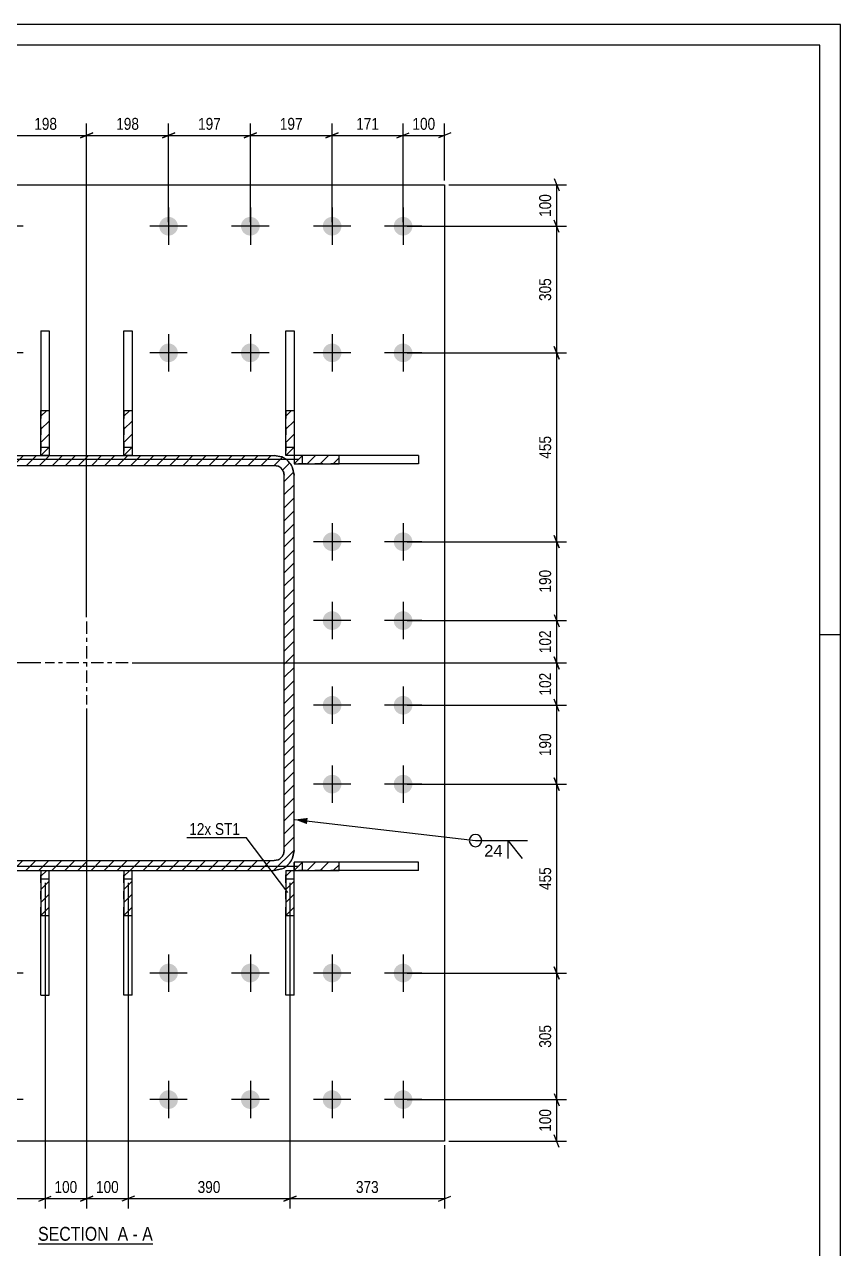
# Model space of a CAD drawing. Header units: millimetres. Extents: x 0 to 841, y 0 to 594.
# Drawn here: x 644.4 to 841, y 299.1 to 594 of the extents above; entities that cross this region are included whole.
import ezdxf

# ---------------------------------------------------------------- set-up
doc = ezdxf.new("R2010")
doc.units = ezdxf.units.MM
doc.linetypes.add('DXK_LINE_DOT2', pattern=[3.9198, 1.9599, -1.9599])
doc.linetypes.add('DXK_LINE_DOT3', pattern=[5.9187, 2.979, -0.9799, 0.9799, -0.9799])
doc.styles.add('Arial', font='ARIAL.TTF', dxfattribs={"height": 0.2})
doc.styles.add('Arial Narrow', font='ARIALN.TTF', dxfattribs={"height": 0.2})

# ---------------------------------------------------------------- blocks, each defined once
blk = doc.blocks.new('Unknown-729378382-1129')
at = {"color": 5, "linetype": 'Continuous'}
for p, q in [((841, 594), (0, 594)), ((841, 0), (841, 594)), ((836, 589), (5, 589)), ((836, 5), (836, 589)), ((841, 447), (836, 447))]:
    blk.add_line(p, q, dxfattribs=at)
blk = doc.blocks.new('Unknown-729378382-13 - 1765')
at = {"color": 6, "linetype": 'Continuous'}
blk.add_line((647.66, 300.24), (675.3, 300.24), dxfattribs=at)
at = {"color": 0, "linetype": 'Continuous'}
blk.add_wipeout([(665.76, 300.99), (665.76, 304.49), (647.66, 304.49), (647.66, 300.99)], dxfattribs=at)
at = {"color": 7, "linetype": 'Continuous', "style": 'Arial Narrow'}
blk.add_text('SECTION ', height=3.34, dxfattribs=at).set_placement((647.66, 300.99))
at = {"color": 0, "linetype": 'Continuous'}
blk.add_wipeout([(669.37, 300.99), (669.37, 304.49), (666.81, 304.49), (666.81, 300.99)], dxfattribs=at)
blk.add_wipeout([(671.7, 300.99), (671.7, 304.49), (670.42, 304.49), (670.42, 300.99)], dxfattribs=at)
at = {"color": 7, "linetype": 'Continuous', "style": 'Arial Narrow'}
blk.add_text('A', height=3.34, dxfattribs=at).set_placement((666.81, 300.99))
at = {"color": 0, "linetype": 'Continuous'}
blk.add_wipeout([(675.3, 300.99), (675.3, 304.49), (672.75, 304.49), (672.75, 300.99)], dxfattribs=at)
at = {"color": 7, "linetype": 'Continuous', "style": 'Arial Narrow'}
for s, p in [('A', (672.75, 300.99)), ('-', (670.42, 300.99))]:
    blk.add_text(s, height=3.34, dxfattribs=at).set_placement(p)
blk = doc.blocks.new('Part-729378382-1808 - 1765')
at = {"linetype": 'Continuous'}
h = blk.add_hatch(dxfattribs=at)
h.set_pattern_fill('', scale=0.7, style=0, pattern_type=0)
h.set_pattern_definition([(45, (709.3549, 390.1868), (-1.57154, 1.57154), [])])
h.paths.add_polyline_path([(709.35, 392.19), (709.35, 390.19), (720.18, 390.19), (720.18, 392.19)])
at = {"color": 7, "linetype": 'DXK_LINE_DOT2'}
for p, q in [((720.18, 392.19), (709.35, 392.19)), ((709.35, 390.19), (709.35, 392.19)), ((720.18, 390.19), (709.35, 390.19)), ((711.35, 390.19), (711.35, 392.19))]:
    blk.add_line(p, q, dxfattribs=at)
at = {"color": 2, "linetype": 'Continuous'}
for p, q in [((720.18, 392.19), (709.35, 392.19)), ((709.35, 392.19), (709.35, 390.19)), ((709.35, 390.19), (720.18, 390.19)), ((739.35, 392.19), (720.18, 392.19)), ((720.18, 390.19), (720.18, 392.19)), ((739.35, 390.19), (720.18, 390.19)), ((739.35, 390.19), (739.35, 392.19))]:
    blk.add_line(p, q, dxfattribs=at)
blk = doc.blocks.new('Bolt-729378382-1767 - 1765')
at = {"linetype": 'Continuous'}
for points in [[(585.35, 545.39, -1), (580.85, 545.39, -1)], [(602.45, 545.39, -1), (597.95, 545.39, -1)], [(622.15, 545.39, -1), (617.65, 545.39, -1)], [(641.85, 545.39, -1), (637.35, 545.39, -1)], [(681.35, 545.39, -1), (676.85, 545.39, -1)], [(701.05, 545.39, -1), (696.55, 545.39, -1)], [(720.75, 545.39, -1), (716.25, 545.39, -1)], [(737.85, 545.39, -1), (733.35, 545.39, -1)], [(585.35, 514.89, -1), (580.85, 514.89, -1)], [(602.45, 514.89, -1), (597.95, 514.89, -1)], [(622.15, 514.89, -1), (617.65, 514.89, -1)], [(641.85, 514.89, -1), (637.35, 514.89, -1)], [(681.35, 514.89, -1), (676.85, 514.89, -1)], [(701.05, 514.89, -1), (696.55, 514.89, -1)], [(720.75, 514.89, -1), (716.25, 514.89, -1)], [(737.85, 514.89, -1), (733.35, 514.89, -1)], [(585.35, 469.39, -1), (580.85, 469.39, -1)], [(602.45, 469.39, -1), (597.95, 469.39, -1)], [(720.75, 469.39, -1), (716.25, 469.39, -1)], [(737.85, 469.39, -1), (733.35, 469.39, -1)], [(585.35, 450.39, -1), (580.85, 450.39, -1)], [(602.45, 450.39, -1), (597.95, 450.39, -1)], [(720.75, 450.39, -1), (716.25, 450.39, -1)], [(737.85, 450.39, -1), (733.35, 450.39, -1)], [(585.35, 429.99, -1), (580.85, 429.99, -1)], [(602.45, 429.99, -1), (597.95, 429.99, -1)], [(720.75, 429.99, -1), (716.25, 429.99, -1)], [(737.85, 429.99, -1), (733.35, 429.99, -1)], [(585.35, 410.99, -1), (580.85, 410.99, -1)], [(602.45, 410.99, -1), (597.95, 410.99, -1)], [(720.75, 410.99, -1), (716.25, 410.99, -1)], [(737.85, 410.99, -1), (733.35, 410.99, -1)], [(585.35, 365.49, -1), (580.85, 365.49, -1)], [(602.45, 365.49, -1), (597.95, 365.49, -1)], [(622.15, 365.49, -1), (617.65, 365.49, -1)], [(641.85, 365.49, -1), (637.35, 365.49, -1)], [(681.35, 365.49, -1), (676.85, 365.49, -1)], [(701.05, 365.49, -1), (696.55, 365.49, -1)], [(720.75, 365.49, -1), (716.25, 365.49, -1)], [(737.85, 365.49, -1), (733.35, 365.49, -1)], [(585.35, 334.99, -1), (580.85, 334.99, -1)], [(602.45, 334.99, -1), (597.95, 334.99, -1)], [(622.15, 334.99, -1), (617.65, 334.99, -1)], [(641.85, 334.99, -1), (637.35, 334.99, -1)], [(681.35, 334.99, -1), (676.85, 334.99, -1)], [(701.05, 334.99, -1), (696.55, 334.99, -1)], [(720.75, 334.99, -1), (716.25, 334.99, -1)], [(737.85, 334.99, -1), (733.35, 334.99, -1)]]:
    blk.add_hatch(color=1, dxfattribs=at).paths.add_polyline_path(points)
at = {"color": 1, "linetype": 'Continuous'}
for p, q in [((583.1, 549.89), (583.1, 540.89)), ((600.2, 549.89), (600.2, 540.89)), ((619.9, 549.89), (619.9, 540.89)), ((639.6, 549.89), (639.6, 540.89)), ((679.1, 549.89), (679.1, 540.89)), ((698.8, 549.89), (698.8, 540.89)), ((718.5, 549.89), (718.5, 540.89)), ((735.6, 549.89), (735.6, 540.89)), ((587.6, 545.39), (578.6, 545.39)), ((604.7, 545.39), (595.7, 545.39)), ((624.4, 545.39), (615.4, 545.39)), ((644.1, 545.39), (635.1, 545.39)), ((683.6, 545.39), (674.6, 545.39)), ((703.3, 545.39), (694.3, 545.39)), ((723, 545.39), (714, 545.39)), ((740.1, 545.39), (731.1, 545.39)), ((583.1, 519.39), (583.1, 510.39)), ((600.2, 519.39), (600.2, 510.39)), ((619.9, 519.39), (619.9, 510.39)), ((639.6, 519.39), (639.6, 510.39)), ((679.1, 519.39), (679.1, 510.39)), ((698.8, 519.39), (698.8, 510.39)), ((718.5, 519.39), (718.5, 510.39)), ((735.6, 519.39), (735.6, 510.39)), ((587.6, 514.89), (578.6, 514.89)), ((604.7, 514.89), (595.7, 514.89)), ((624.4, 514.89), (615.4, 514.89)), ((644.1, 514.89), (635.1, 514.89)), ((683.6, 514.89), (674.6, 514.89)), ((703.3, 514.89), (694.3, 514.89)), ((723, 514.89), (714, 514.89)), ((740.1, 514.89), (731.1, 514.89)), ((583.1, 473.89), (583.1, 464.89)), ((600.2, 473.89), (600.2, 464.89)), ((718.5, 473.89), (718.5, 464.89)), ((735.6, 473.89), (735.6, 464.89)), ((587.6, 469.39), (578.6, 469.39)), ((604.7, 469.39), (595.7, 469.39)), ((723, 469.39), (714, 469.39)), ((740.1, 469.39), (731.1, 469.39)), ((583.1, 454.89), (583.1, 445.89)), ((600.2, 454.89), (600.2, 445.89)), ((718.5, 454.89), (718.5, 445.89)), ((735.6, 454.89), (735.6, 445.89)), ((587.6, 450.39), (578.6, 450.39)), ((604.7, 450.39), (595.7, 450.39)), ((723, 450.39), (714, 450.39)), ((740.1, 450.39), (731.1, 450.39)), ((583.1, 434.49), (583.1, 425.49)), ((600.2, 434.49), (600.2, 425.49)), ((718.5, 434.49), (718.5, 425.49)), ((735.6, 434.49), (735.6, 425.49)), ((587.6, 429.99), (578.6, 429.99)), ((604.7, 429.99), (595.7, 429.99)), ((723, 429.99), (714, 429.99)), ((740.1, 429.99), (731.1, 429.99)), ((583.1, 415.49), (583.1, 406.49)), ((600.2, 415.49), (600.2, 406.49)), ((718.5, 415.49), (718.5, 406.49)), ((735.6, 415.49), (735.6, 406.49)), ((587.6, 410.99), (578.6, 410.99)), ((604.7, 410.99), (595.7, 410.99)), ((723, 410.99), (714, 410.99)), ((740.1, 410.99), (731.1, 410.99)), ((583.1, 369.99), (583.1, 360.99)), ((600.2, 369.99), (600.2, 360.99)), ((619.9, 369.99), (619.9, 360.99)), ((639.6, 369.99), (639.6, 360.99)), ((679.1, 369.99), (679.1, 360.99)), ((698.8, 369.99), (698.8, 360.99)), ((718.5, 369.99), (718.5, 360.99)), ((735.6, 369.99), (735.6, 360.99)), ((587.6, 365.49), (578.6, 365.49)), ((604.7, 365.49), (595.7, 365.49)), ((624.4, 365.49), (615.4, 365.49)), ((644.1, 365.49), (635.1, 365.49)), ((683.6, 365.49), (674.6, 365.49)), ((703.3, 365.49), (694.3, 365.49)), ((723, 365.49), (714, 365.49)), ((740.1, 365.49), (731.1, 365.49)), ((583.1, 339.49), (583.1, 330.49)), ((600.2, 339.49), (600.2, 330.49)), ((619.9, 339.49), (619.9, 330.49)), ((639.6, 339.49), (639.6, 330.49)), ((679.1, 339.49), (679.1, 330.49)), ((698.8, 339.49), (698.8, 330.49)), ((718.5, 339.49), (718.5, 330.49)), ((735.6, 339.49), (735.6, 330.49)), ((587.6, 334.99), (578.6, 334.99)), ((604.7, 334.99), (595.7, 334.99)), ((624.4, 334.99), (615.4, 334.99)), ((644.1, 334.99), (635.1, 334.99)), ((683.6, 334.99), (674.6, 334.99)), ((703.3, 334.99), (694.3, 334.99)), ((723, 334.99), (714, 334.99)), ((740.1, 334.99), (731.1, 334.99))]:
    blk.add_line(p, q, dxfattribs=at)
blk = doc.blocks.new('Part-729378382-1803 - 1765')
at = {"linetype": 'Continuous'}
h = blk.add_hatch(dxfattribs=at)
h.set_pattern_fill('', scale=0.7, style=0, pattern_type=0)
h.set_pattern_definition([(45, (648.3549, 490.1868), (-1.57154, 1.57154), [])])
h.paths.add_polyline_path([(648.35, 501.01), (648.35, 490.19), (650.35, 490.19), (650.35, 501.01)])
at = {"color": 2, "linetype": 'Continuous'}
for p, q in [((648.35, 520.19), (648.35, 501.01)), ((648.35, 520.19), (650.35, 520.19)), ((650.35, 520.19), (650.35, 501.01)), ((648.35, 490.19), (648.35, 501.01)), ((648.35, 501.01), (650.35, 501.01)), ((650.35, 501.01), (650.35, 490.19)), ((650.35, 490.19), (648.35, 490.19))]:
    blk.add_line(p, q, dxfattribs=at)
at = {"color": 7, "linetype": 'DXK_LINE_DOT2'}
for p, q in [((648.35, 501.01), (648.35, 490.19)), ((650.35, 501.01), (650.35, 490.19)), ((648.35, 492.19), (650.35, 492.19)), ((650.35, 490.19), (648.35, 490.19))]:
    blk.add_line(p, q, dxfattribs=at)
blk = doc.blocks.new('Part-729378382-1788 - 1765')
at = {"linetype": 'Continuous'}
h = blk.add_hatch(dxfattribs=at)
h.set_pattern_fill('', scale=0.7, style=0, pattern_type=0)
h.set_pattern_definition([(45, (668.3545, 379.3616), (-1.57154, 1.57154), [])])
h.paths.add_polyline_path([(668.35, 390.19), (668.35, 379.36), (670.35, 379.36), (670.35, 390.19)])
at = {"color": 7, "linetype": 'DXK_LINE_DOT2'}
for p, q in [((668.35, 379.36), (668.35, 390.19)), ((668.35, 390.19), (670.35, 390.19)), ((670.35, 379.36), (670.35, 390.19)), ((668.35, 388.19), (670.35, 388.19))]:
    blk.add_line(p, q, dxfattribs=at)
at = {"color": 2, "linetype": 'Continuous'}
for p, q in [((668.35, 390.19), (668.35, 379.36)), ((668.35, 390.19), (670.35, 390.19)), ((670.35, 379.36), (670.35, 390.19)), ((668.35, 360.19), (668.35, 379.36)), ((668.35, 379.36), (670.35, 379.36)), ((670.35, 360.19), (670.35, 379.36)), ((670.35, 360.19), (668.35, 360.19))]:
    blk.add_line(p, q, dxfattribs=at)
blk = doc.blocks.new('Part-729378382-1772 - 1765')
at = {"linetype": 'Continuous'}
h = blk.add_hatch(dxfattribs=at)
h.set_pattern_fill('', scale=0.7, style=0, pattern_type=0)
h.set_pattern_definition([(45, (612.3178, 489.8214), (-1.571545, 1.571545), [])])
h.paths.add_polyline_path([(614.15, 490.19), (612.32, 489.82), (610.76, 488.78), (609.72, 487.22), (609.35, 485.39), (609.35, 394.99), (609.72, 393.15), (610.76, 391.59), (612.32, 390.55), (614.15, 390.19), (704.55, 390.19), (706.39, 390.55), (707.95, 391.59), (708.99, 393.15), (709.35, 394.99), (709.35, 485.39), (708.99, 487.22), (707.95, 488.78), (706.39, 489.82), (704.55, 490.19)])
h.paths.add_polyline_path([(705.47, 487.6), (706.25, 487.08), (706.77, 486.31), (706.95, 485.39), (706.95, 394.99), (706.77, 394.07), (706.25, 393.29), (705.47, 392.77), (704.55, 392.59), (614.15, 392.59), (613.24, 392.77), (612.46, 393.29), (611.94, 394.07), (611.75, 394.99), (611.75, 485.39), (611.94, 486.31), (612.46, 487.08), (613.24, 487.6), (614.15, 487.79), (704.55, 487.79)])
at = {"color": 7, "linetype": 'DXK_LINE_DOT2'}
for p, q in [((612.32, 489.82), (614.15, 490.19)), ((614.15, 490.19), (704.55, 490.19)), ((704.55, 490.19), (706.39, 489.82)), ((609.35, 485.39), (609.72, 487.22)), ((614.15, 487.79), (613.24, 487.6)), ((614.15, 487.79), (704.55, 487.79)), ((705.47, 487.6), (704.55, 487.79)), ((708.99, 487.22), (709.35, 485.39)), ((609.35, 394.99), (609.35, 485.39)), ((611.94, 486.31), (611.75, 485.39)), ((611.75, 394.99), (611.75, 485.39)), ((706.95, 485.39), (706.77, 486.31)), ((706.95, 394.99), (706.95, 485.39)), ((709.35, 394.99), (709.35, 485.39)), ((609.72, 393.15), (609.35, 394.99)), ((611.75, 394.99), (611.94, 394.07)), ((613.24, 392.77), (614.15, 392.59)), ((614.15, 392.59), (704.55, 392.59)), ((704.55, 392.59), (705.47, 392.77)), ((706.77, 394.07), (706.95, 394.99)), ((709.35, 394.99), (708.99, 393.15)), ((614.15, 390.19), (612.32, 390.55)), ((614.15, 390.19), (704.55, 390.19)), ((706.39, 390.55), (704.55, 390.19))]:
    blk.add_line(p, q, dxfattribs=at)
at = {"color": 2, "linetype": 'Continuous'}
for p, q in [((614.15, 490.19), (612.32, 489.82)), ((614.15, 490.19), (704.55, 490.19)), ((706.39, 489.82), (704.55, 490.19)), ((609.72, 487.22), (609.35, 485.39)), ((613.24, 487.6), (614.15, 487.79)), ((614.15, 487.79), (704.55, 487.79)), ((704.55, 487.79), (705.47, 487.6)), ((709.35, 485.39), (708.99, 487.22)), ((609.35, 394.99), (609.35, 485.39)), ((611.75, 485.39), (611.94, 486.31)), ((611.75, 394.99), (611.75, 485.39)), ((706.77, 486.31), (706.95, 485.39)), ((706.95, 394.99), (706.95, 485.39)), ((709.35, 394.99), (709.35, 485.39)), ((609.35, 394.99), (609.72, 393.15)), ((611.94, 394.07), (611.75, 394.99)), ((614.15, 392.59), (613.24, 392.77)), ((614.15, 392.59), (704.55, 392.59)), ((705.47, 392.77), (704.55, 392.59)), ((706.95, 394.99), (706.77, 394.07)), ((708.99, 393.15), (709.35, 394.99)), ((612.32, 390.55), (614.15, 390.19)), ((614.15, 390.19), (704.55, 390.19)), ((704.55, 390.19), (706.39, 390.55))]:
    blk.add_line(p, q, dxfattribs=at)
at = {"color": 7, "linetype": 'DXK_LINE_DOT3'}
for p, q in [((659.35, 450.19), (659.35, 430.19)), ((669.35, 440.19), (649.35, 440.19))]:
    blk.add_line(p, q, dxfattribs=at)
at = {"color": 7, "linetype": 'DXK_LINE_DOT2'}
for centre, radius, start, end in [((614.15, 485.39), 4.8, 112.5, 157.5), ((704.55, 485.39), 4.8, 22.5, 67.5), ((614.15, 485.39), 2.4, 112.5, 157.5), ((704.55, 485.39), 2.4, 22.5, 67.5), ((614.15, 394.99), 4.8, 202.5, 247.5), ((614.15, 394.99), 2.4, 202.5, 247.5), ((704.55, 394.99), 2.4, 292.5, 337.5), ((704.55, 394.99), 4.8, 292.5, 337.5)]:
    blk.add_arc(centre, radius, start, end, dxfattribs=at)
at = {"color": 2, "linetype": 'Continuous'}
for centre, radius, start, end in [((614.15, 485.39), 4.8, 112.5, 157.5), ((704.55, 485.39), 4.8, 22.5, 67.5), ((614.15, 485.39), 2.4, 112.5, 157.5), ((704.55, 485.39), 2.4, 22.5, 67.5), ((614.15, 394.99), 4.8, 202.5, 247.5), ((614.15, 394.99), 2.4, 202.5, 247.5), ((704.55, 394.99), 2.4, 292.5, 337.5), ((704.55, 394.99), 4.8, 292.5, 337.5)]:
    blk.add_arc(centre, radius, start, end, dxfattribs=at)
blk = doc.blocks.new('Part-729378382-1793 - 1765')
at = {"linetype": 'Continuous'}
h = blk.add_hatch(dxfattribs=at)
h.set_pattern_fill('', scale=0.7, style=0, pattern_type=0)
h.set_pattern_definition([(45, (648.3549, 379.3616), (-1.57154, 1.57154), [])])
h.paths.add_polyline_path([(648.35, 390.19), (648.35, 379.36), (650.35, 379.36), (650.35, 390.19)])
at = {"color": 7, "linetype": 'DXK_LINE_DOT2'}
for p, q in [((648.35, 379.36), (648.35, 390.19)), ((648.35, 390.19), (650.35, 390.19)), ((650.35, 379.36), (650.35, 390.19)), ((648.35, 388.19), (650.35, 388.19))]:
    blk.add_line(p, q, dxfattribs=at)
at = {"color": 2, "linetype": 'Continuous'}
for p, q in [((648.35, 390.19), (648.35, 379.36)), ((648.35, 390.19), (650.35, 390.19)), ((650.35, 379.36), (650.35, 390.19)), ((648.35, 360.19), (648.35, 379.36)), ((648.35, 379.36), (650.35, 379.36)), ((650.35, 360.19), (650.35, 379.36)), ((648.35, 360.19), (650.35, 360.19))]:
    blk.add_line(p, q, dxfattribs=at)
blk = doc.blocks.new('Part-729378382-1798 - 1765')
at = {"linetype": 'Continuous'}
h = blk.add_hatch(dxfattribs=at)
h.set_pattern_fill('', scale=0.7, style=0, pattern_type=0)
h.set_pattern_definition([(45, (668.3545, 490.1868), (-1.57154, 1.57154), [])])
h.paths.add_polyline_path([(668.35, 501.01), (668.35, 490.19), (670.35, 490.19), (670.35, 501.01)])
at = {"color": 2, "linetype": 'Continuous'}
for p, q in [((668.35, 501.01), (668.35, 520.19)), ((668.35, 520.19), (670.35, 520.19)), ((670.35, 520.19), (670.35, 501.01)), ((668.35, 490.19), (668.35, 501.01)), ((668.35, 501.01), (670.35, 501.01)), ((670.35, 501.01), (670.35, 490.19)), ((670.35, 490.19), (668.35, 490.19))]:
    blk.add_line(p, q, dxfattribs=at)
at = {"color": 7, "linetype": 'DXK_LINE_DOT2'}
for p, q in [((668.35, 501.01), (668.35, 490.19)), ((670.35, 501.01), (670.35, 490.19)), ((668.35, 492.19), (670.35, 492.19)), ((670.35, 490.19), (668.35, 490.19))]:
    blk.add_line(p, q, dxfattribs=at)
blk = doc.blocks.new('Part-729378382-1813 - 1765')
at = {"linetype": 'Continuous'}
h = blk.add_hatch(dxfattribs=at)
h.set_pattern_fill('', scale=0.7, style=0, pattern_type=0)
h.set_pattern_definition([(45, (709.3549, 488.1868), (-1.57154, 1.57154), [])])
h.paths.add_polyline_path([(709.35, 490.19), (709.35, 488.19), (720.18, 488.19), (720.18, 490.19)])
at = {"color": 7, "linetype": 'DXK_LINE_DOT2'}
for p, q in [((720.18, 490.19), (709.35, 490.19)), ((709.35, 490.19), (709.35, 488.19)), ((711.35, 488.19), (711.35, 490.19)), ((720.18, 488.19), (709.35, 488.19))]:
    blk.add_line(p, q, dxfattribs=at)
at = {"color": 2, "linetype": 'Continuous'}
for p, q in [((720.18, 490.19), (709.35, 490.19)), ((709.35, 490.19), (709.35, 488.19)), ((739.35, 490.19), (720.18, 490.19)), ((720.18, 488.19), (720.18, 490.19)), ((739.35, 490.19), (739.35, 488.19)), ((709.35, 488.19), (720.18, 488.19)), ((739.35, 488.19), (720.18, 488.19))]:
    blk.add_line(p, q, dxfattribs=at)
blk = doc.blocks.new('Part-729378382-1828 - 1765')
at = {"linetype": 'Continuous'}
h = blk.add_hatch(dxfattribs=at)
h.set_pattern_fill('', scale=0.7, style=0, pattern_type=0)
h.set_pattern_definition([(45, (707.3547, 490.1868), (-1.57154, 1.57154), [])])
h.paths.add_polyline_path([(707.35, 501.01), (707.35, 490.19), (709.35, 490.19), (709.35, 501.01)])
at = {"color": 2, "linetype": 'Continuous'}
for p, q in [((707.35, 501.01), (707.35, 520.19)), ((707.35, 520.19), (709.35, 520.19)), ((709.35, 520.19), (709.35, 501.01)), ((707.35, 490.19), (707.35, 501.01)), ((707.35, 501.01), (709.35, 501.01)), ((709.35, 501.01), (709.35, 490.19)), ((709.35, 490.19), (707.35, 490.19))]:
    blk.add_line(p, q, dxfattribs=at)
at = {"color": 7, "linetype": 'DXK_LINE_DOT2'}
for p, q in [((707.35, 501.01), (707.35, 490.19)), ((709.35, 501.01), (709.35, 490.19)), ((707.35, 492.19), (709.35, 492.19)), ((709.35, 490.19), (707.35, 490.19))]:
    blk.add_line(p, q, dxfattribs=at)
blk = doc.blocks.new('Part-729378382-1838 - 1765')
at = {"linetype": 'Continuous'}
h = blk.add_hatch(dxfattribs=at)
h.set_pattern_fill('', scale=0.7, style=0, pattern_type=0)
h.set_pattern_definition([(45, (707.3547, 379.3616), (-1.57154, 1.57154), [])])
h.paths.add_polyline_path([(707.35, 390.19), (707.35, 379.36), (709.35, 379.36), (709.35, 390.19)])
at = {"color": 7, "linetype": 'DXK_LINE_DOT2'}
for p, q in [((707.35, 379.36), (707.35, 390.19)), ((707.35, 390.19), (709.35, 390.19)), ((709.35, 379.36), (709.35, 390.19)), ((707.35, 388.19), (709.35, 388.19))]:
    blk.add_line(p, q, dxfattribs=at)
at = {"color": 2, "linetype": 'Continuous'}
for p, q in [((707.35, 390.19), (707.35, 379.36)), ((707.35, 390.19), (709.35, 390.19)), ((709.35, 379.36), (709.35, 390.19)), ((707.35, 360.19), (707.35, 379.36)), ((707.35, 379.36), (709.35, 379.36)), ((709.35, 360.19), (709.35, 379.36)), ((709.35, 360.19), (707.35, 360.19))]:
    blk.add_line(p, q, dxfattribs=at)
blk = doc.blocks.new('Part-729378382-1848 - 1765')
at = {"color": 2, "linetype": 'Continuous'}
for p, q in [((573.1, 555.39), (745.6, 555.39)), ((573.1, 324.99), (573.1, 555.39)), ((745.6, 555.39), (745.6, 324.99)), ((745.6, 324.99), (573.1, 324.99))]:
    blk.add_line(p, q, dxfattribs=at)
blk = doc.blocks.new('StraightDimension-729378382-5084 - 1765')
at = {"color": 7, "linetype": 'Continuous'}
for p, q in [((718.5, 546.39), (718.5, 570.13)), ((735.6, 546.39), (735.6, 570.13)), ((720, 567.88), (717, 566.68)), ((718.5, 567.28), (735.6, 567.28)), ((734.1, 566.68), (737.1, 567.88))]:
    blk.add_line(p, q, dxfattribs=at)
at = {"color": 0}
blk.add_wipeout([(730.4, 568.03), (730.4, 572.23), (723.71, 572.23), (723.71, 568.03)], dxfattribs=at)
at = {"color": 3, "style": 'Arial Narrow'}
blk.add_text('171', height=2.863, dxfattribs=at).set_placement((724.31, 568.63))
blk = doc.blocks.new('StraightDimension-729378382-4747 - 1765')
at = {"color": 7, "linetype": 'Continuous'}
for p, q in [((556.51, 389.69), (555.31, 392.69)), ((710.35, 391.19), (553.06, 391.19)), ((555.91, 324.99), (555.91, 391.19)), ((572.1, 324.99), (553.06, 324.99)), ((555.31, 326.49), (556.51, 323.49))]:
    blk.add_line(p, q, dxfattribs=at)
at = {"color": 0}
blk.add_wipeout([(555.16, 361.43), (550.96, 361.43), (550.96, 354.74), (555.16, 354.74)], dxfattribs=at)
at = {"color": 3, "style": 'Arial Narrow'}
blk.add_text('662', height=2.863, rotation=90.0002, dxfattribs=at).set_placement((554.56, 355.34))
blk = doc.blocks.new('StraightDimension-729378382-4975 - 1765')
at = {"color": 7, "linetype": 'Continuous'}
for p, q in [((773.21, 543.89), (772.01, 546.89)), ((736.6, 545.39), (775.01, 545.39)), ((772.61, 514.89), (772.61, 545.39)), ((772.01, 516.39), (773.21, 513.39)), ((736.6, 514.89), (775.01, 514.89))]:
    blk.add_line(p, q, dxfattribs=at)
at = {"color": 0}
blk.add_wipeout([(771.86, 533.48), (767.66, 533.48), (767.66, 526.79), (771.86, 526.79)], dxfattribs=at)
at = {"color": 3, "style": 'Arial Narrow'}
blk.add_text('305', height=2.863, rotation=90.0002, dxfattribs=at).set_placement((771.26, 527.39))
blk = doc.blocks.new('StraightDimension-729378382-5206 - 1765')
at = {"color": 7, "linetype": 'Continuous'}
for p, q in [((659.35, 429.19), (659.35, 308.76)), ((669.35, 387.19), (669.35, 308.76)), ((657.85, 310.56), (660.85, 311.76)), ((659.35, 311.16), (669.35, 311.16)), ((670.85, 311.76), (667.85, 310.56))]:
    blk.add_line(p, q, dxfattribs=at)
at = {"color": 0}
blk.add_wipeout([(667.7, 311.91), (667.7, 316.11), (661.01, 316.11), (661.01, 311.91)], dxfattribs=at)
at = {"color": 3, "style": 'Arial Narrow'}
blk.add_text('100', height=2.863, dxfattribs=at).set_placement((661.61, 312.51))
blk = doc.blocks.new('StraightDimension-729378382-5204 - 1765')
at = {"color": 7, "linetype": 'Continuous'}
for p, q in [((708.35, 387.19), (708.35, 308.76)), ((745.6, 323.99), (745.6, 308.76)), ((709.85, 311.76), (706.85, 310.56)), ((708.35, 311.16), (745.6, 311.16)), ((744.1, 310.56), (747.1, 311.76))]:
    blk.add_line(p, q, dxfattribs=at)
at = {"color": 0}
blk.add_wipeout([(730.32, 311.91), (730.32, 316.11), (723.64, 316.11), (723.64, 311.91)], dxfattribs=at)
at = {"color": 3, "style": 'Arial Narrow'}
blk.add_text('373', height=2.863, dxfattribs=at).set_placement((724.24, 312.51))
blk = doc.blocks.new('StraightDimension-729378382-5083 - 1765')
at = {"color": 7, "linetype": 'Continuous'}
for p, q in [((735.6, 546.39), (735.6, 570.13)), ((745.6, 556.39), (745.6, 570.13)), ((734.1, 566.68), (737.1, 567.88)), ((735.6, 567.28), (745.6, 567.28)), ((747.1, 567.88), (744.1, 566.68))]:
    blk.add_line(p, q, dxfattribs=at)
at = {"color": 0}
blk.add_wipeout([(743.95, 568.03), (743.95, 572.23), (737.26, 572.23), (737.26, 568.03)], dxfattribs=at)
at = {"color": 3, "style": 'Arial Narrow'}
blk.add_text('100', height=2.863, dxfattribs=at).set_placement((737.86, 568.63))
blk = doc.blocks.new('StraightDimension-729378382-4981 - 1765')
at = {"color": 7, "linetype": 'Continuous'}
for p, q in [((736.6, 410.99), (775.01, 410.99)), ((773.21, 409.49), (772.01, 412.49)), ((772.61, 365.49), (772.61, 410.99)), ((772.01, 366.99), (773.21, 363.99)), ((736.6, 365.49), (775.01, 365.49))]:
    blk.add_line(p, q, dxfattribs=at)
at = {"color": 0}
blk.add_wipeout([(771.86, 391.58), (767.66, 391.58), (767.66, 384.89), (771.86, 384.89)], dxfattribs=at)
at = {"color": 3, "style": 'Arial Narrow'}
blk.add_text('455', height=2.863, rotation=90.0002, dxfattribs=at).set_placement((771.26, 385.49))
blk = doc.blocks.new('StraightDimension-729378382-4744 - 1765')
at = {"color": 7, "linetype": 'Continuous'}
for p, q in [((572.1, 555.39), (553.06, 555.39)), ((556.51, 553.89), (555.31, 556.89)), ((555.91, 489.19), (555.91, 555.39)), ((555.31, 490.69), (556.51, 487.69)), ((710.35, 489.19), (553.06, 489.19))]:
    blk.add_line(p, q, dxfattribs=at)
at = {"color": 0}
blk.add_wipeout([(555.16, 525.63), (550.96, 525.63), (550.96, 518.94), (555.16, 518.94)], dxfattribs=at)
at = {"color": 3, "style": 'Arial Narrow'}
blk.add_text('662', height=2.863, rotation=90.0002, dxfattribs=at).set_placement((554.56, 519.54))
blk = doc.blocks.new('StraightDimension-729378382-4979 - 1765')
at = {"color": 7, "linetype": 'Continuous'}
for p, q in [((670.35, 440.19), (775.01, 440.19)), ((772.01, 441.69), (773.21, 438.69)), ((772.61, 429.99), (772.61, 440.19)), ((773.21, 428.49), (772.01, 431.49)), ((736.6, 429.99), (775.01, 429.99))]:
    blk.add_line(p, q, dxfattribs=at)
at = {"color": 0}
blk.add_wipeout([(771.86, 438.43), (767.66, 438.43), (767.66, 431.74), (771.86, 431.74)], dxfattribs=at)
at = {"color": 3, "style": 'Arial Narrow'}
blk.add_text('102', height=2.863, rotation=90.0002, dxfattribs=at).set_placement((771.26, 432.34))
blk = doc.blocks.new('StraightDimension-729378382-4977 - 1765')
at = {"color": 7, "linetype": 'Continuous'}
for p, q in [((736.6, 469.39), (775.01, 469.39)), ((773.21, 467.89), (772.01, 470.89)), ((772.61, 450.39), (772.61, 469.39)), ((772.01, 451.89), (773.21, 448.89)), ((736.6, 450.39), (775.01, 450.39))]:
    blk.add_line(p, q, dxfattribs=at)
at = {"color": 0}
blk.add_wipeout([(771.86, 463.23), (767.66, 463.23), (767.66, 456.54), (771.86, 456.54)], dxfattribs=at)
at = {"color": 3, "style": 'Arial Narrow'}
blk.add_text('190', height=2.863, rotation=90.0002, dxfattribs=at).set_placement((771.26, 457.14))
blk = doc.blocks.new('StraightDimension-729378382-5208 - 1765')
at = {"color": 7, "linetype": 'Continuous'}
for p, q in [((610.35, 387.19), (610.35, 308.76)), ((649.35, 387.19), (649.35, 308.76)), ((611.85, 311.76), (608.85, 310.56)), ((610.35, 311.16), (649.35, 311.16)), ((647.85, 310.56), (650.85, 311.76))]:
    blk.add_line(p, q, dxfattribs=at)
at = {"color": 0}
blk.add_wipeout([(633.2, 311.91), (633.2, 316.11), (626.51, 316.11), (626.51, 311.91)], dxfattribs=at)
at = {"color": 3, "style": 'Arial Narrow'}
blk.add_text('390', height=2.863, dxfattribs=at).set_placement((627.11, 312.51))
blk = doc.blocks.new('StraightDimension-729378382-4745 - 1765')
at = {"color": 7, "linetype": 'Continuous'}
for p, q in [((556.51, 487.69), (555.31, 490.69)), ((710.35, 489.19), (553.06, 489.19)), ((555.91, 440.19), (555.91, 489.19)), ((648.35, 440.19), (553.06, 440.19)), ((555.31, 441.69), (556.51, 438.69))]:
    blk.add_line(p, q, dxfattribs=at)
at = {"color": 0}
blk.add_wipeout([(555.16, 468.03), (550.96, 468.03), (550.96, 461.34), (555.16, 461.34)], dxfattribs=at)
at = {"color": 3, "style": 'Arial Narrow'}
blk.add_text('490', height=2.863, rotation=90.0002, dxfattribs=at).set_placement((554.56, 461.94))
blk = doc.blocks.new('StraightDimension-729378382-4746 - 1765')
at = {"color": 7, "linetype": 'Continuous'}
for p, q in [((648.35, 440.19), (553.06, 440.19)), ((556.51, 438.69), (555.31, 441.69)), ((555.91, 391.19), (555.91, 440.19)), ((555.31, 392.69), (556.51, 389.69)), ((710.35, 391.19), (553.06, 391.19))]:
    blk.add_line(p, q, dxfattribs=at)
at = {"color": 0}
blk.add_wipeout([(555.16, 419.03), (550.96, 419.03), (550.96, 412.34), (555.16, 412.34)], dxfattribs=at)
at = {"color": 3, "style": 'Arial Narrow'}
blk.add_text('490', height=2.863, rotation=90.0002, dxfattribs=at).set_placement((554.56, 412.94))
blk = doc.blocks.new('StraightDimension-729378382-5207 - 1765')
at = {"color": 7, "linetype": 'Continuous'}
for p, q in [((659.35, 429.19), (659.35, 308.76)), ((649.35, 387.19), (649.35, 308.76)), ((647.85, 310.56), (650.85, 311.76)), ((649.35, 311.16), (659.35, 311.16)), ((660.85, 311.76), (657.85, 310.56))]:
    blk.add_line(p, q, dxfattribs=at)
at = {"color": 0}
blk.add_wipeout([(657.7, 311.91), (657.7, 316.11), (651.01, 316.11), (651.01, 311.91)], dxfattribs=at)
at = {"color": 3, "style": 'Arial Narrow'}
blk.add_text('100', height=2.863, dxfattribs=at).set_placement((651.61, 312.51))
blk = doc.blocks.new('StraightDimension-729378382-4974 - 1765')
at = {"color": 7, "linetype": 'Continuous'}
for p, q in [((746.6, 555.39), (775.01, 555.39)), ((772.01, 556.89), (773.21, 553.89)), ((772.61, 545.39), (772.61, 555.39)), ((773.21, 543.89), (772.01, 546.89)), ((736.6, 545.39), (775.01, 545.39))]:
    blk.add_line(p, q, dxfattribs=at)
at = {"color": 0}
blk.add_wipeout([(771.86, 553.73), (767.66, 553.73), (767.66, 547.04), (771.86, 547.04)], dxfattribs=at)
at = {"color": 3, "style": 'Arial Narrow'}
blk.add_text('100', height=2.863, rotation=90.0002, dxfattribs=at).set_placement((771.26, 547.64))
blk = doc.blocks.new('StraightDimension-729378382-4976 - 1765')
at = {"color": 7, "linetype": 'Continuous'}
for p, q in [((773.21, 513.39), (772.01, 516.39)), ((736.6, 514.89), (775.01, 514.89)), ((772.61, 469.39), (772.61, 514.89)), ((736.6, 469.39), (775.01, 469.39)), ((772.01, 470.89), (773.21, 467.89))]:
    blk.add_line(p, q, dxfattribs=at)
at = {"color": 0}
blk.add_wipeout([(771.86, 495.48), (767.66, 495.48), (767.66, 488.79), (771.86, 488.79)], dxfattribs=at)
at = {"color": 3, "style": 'Arial Narrow'}
blk.add_text('455', height=2.863, rotation=90.0002, dxfattribs=at).set_placement((771.26, 489.39))
blk = doc.blocks.new('StraightDimension-729378382-4978 - 1765')
at = {"color": 7, "linetype": 'Continuous'}
for p, q in [((772.01, 451.89), (773.21, 448.89)), ((736.6, 450.39), (775.01, 450.39)), ((772.61, 440.19), (772.61, 450.39)), ((670.35, 440.19), (775.01, 440.19)), ((773.21, 438.69), (772.01, 441.69))]:
    blk.add_line(p, q, dxfattribs=at)
at = {"color": 0}
blk.add_wipeout([(771.86, 448.63), (767.66, 448.63), (767.66, 441.94), (771.86, 441.94)], dxfattribs=at)
at = {"color": 3, "style": 'Arial Narrow'}
blk.add_text('102', height=2.863, rotation=90.0002, dxfattribs=at).set_placement((771.26, 442.54))
blk = doc.blocks.new('StraightDimension-729378382-4980 - 1765')
at = {"color": 7, "linetype": 'Continuous'}
for p, q in [((773.21, 428.49), (772.01, 431.49)), ((736.6, 429.99), (775.01, 429.99)), ((772.61, 410.99), (772.61, 429.99)), ((736.6, 410.99), (775.01, 410.99)), ((772.01, 412.49), (773.21, 409.49))]:
    blk.add_line(p, q, dxfattribs=at)
at = {"color": 0}
blk.add_wipeout([(771.86, 423.83), (767.66, 423.83), (767.66, 417.14), (771.86, 417.14)], dxfattribs=at)
at = {"color": 3, "style": 'Arial Narrow'}
blk.add_text('190', height=2.863, rotation=90.0002, dxfattribs=at).set_placement((771.26, 417.74))
blk = doc.blocks.new('StraightDimension-729378382-4982 - 1765')
at = {"color": 7, "linetype": 'Continuous'}
for p, q in [((773.21, 363.99), (772.01, 366.99)), ((736.6, 365.49), (775.01, 365.49)), ((772.61, 334.99), (772.61, 365.49)), ((772.01, 336.49), (773.21, 333.49)), ((736.6, 334.99), (775.01, 334.99))]:
    blk.add_line(p, q, dxfattribs=at)
at = {"color": 0}
blk.add_wipeout([(771.86, 353.58), (767.66, 353.58), (767.66, 346.89), (771.86, 346.89)], dxfattribs=at)
at = {"color": 3, "style": 'Arial Narrow'}
blk.add_text('305', height=2.863, rotation=90.0002, dxfattribs=at).set_placement((771.26, 347.49))
blk = doc.blocks.new('StraightDimension-729378382-4983 - 1765')
at = {"color": 7, "linetype": 'Continuous'}
for p, q in [((772.01, 336.49), (773.21, 333.49)), ((736.6, 334.99), (775.01, 334.99)), ((772.61, 324.99), (772.61, 334.99)), ((746.6, 324.99), (775.01, 324.99)), ((773.21, 323.49), (772.01, 326.49))]:
    blk.add_line(p, q, dxfattribs=at)
at = {"color": 0}
blk.add_wipeout([(771.86, 333.33), (767.66, 333.33), (767.66, 326.64), (771.86, 326.64)], dxfattribs=at)
at = {"color": 3, "style": 'Arial Narrow'}
blk.add_text('100', height=2.863, rotation=90.0002, dxfattribs=at).set_placement((771.26, 327.24))
blk = doc.blocks.new('StraightDimension-729378382-5085 - 1765')
at = {"color": 7, "linetype": 'Continuous'}
for p, q in [((698.8, 546.39), (698.8, 570.13)), ((718.5, 546.39), (718.5, 570.13)), ((700.3, 567.88), (697.3, 566.68)), ((698.8, 567.28), (718.5, 567.28)), ((717, 566.68), (720, 567.88))]:
    blk.add_line(p, q, dxfattribs=at)
at = {"color": 0}
blk.add_wipeout([(712, 568.03), (712, 572.23), (705.31, 572.23), (705.31, 568.03)], dxfattribs=at)
at = {"color": 3, "style": 'Arial Narrow'}
blk.add_text('197', height=2.863, dxfattribs=at).set_placement((705.91, 568.63))
blk = doc.blocks.new('StraightDimension-729378382-5086 - 1765')
at = {"color": 7, "linetype": 'Continuous'}
for p, q in [((679.1, 546.39), (679.1, 570.13)), ((698.8, 546.39), (698.8, 570.13)), ((680.6, 567.88), (677.6, 566.68)), ((679.1, 567.28), (698.8, 567.28)), ((697.3, 566.68), (700.3, 567.88))]:
    blk.add_line(p, q, dxfattribs=at)
at = {"color": 0}
blk.add_wipeout([(692.3, 568.03), (692.3, 572.23), (685.61, 572.23), (685.61, 568.03)], dxfattribs=at)
at = {"color": 3, "style": 'Arial Narrow'}
blk.add_text('197', height=2.863, dxfattribs=at).set_placement((686.21, 568.63))
blk = doc.blocks.new('StraightDimension-729378382-5087 - 1765')
at = {"color": 7, "linetype": 'Continuous'}
for p, q in [((659.35, 451.19), (659.35, 570.13)), ((679.1, 546.39), (679.1, 570.13)), ((660.85, 567.88), (657.85, 566.68)), ((659.35, 567.28), (679.1, 567.28)), ((677.6, 566.68), (680.6, 567.88))]:
    blk.add_line(p, q, dxfattribs=at)
at = {"color": 0}
blk.add_wipeout([(672.57, 568.03), (672.57, 572.23), (665.89, 572.23), (665.89, 568.03)], dxfattribs=at)
at = {"color": 3, "style": 'Arial Narrow'}
blk.add_text('198', height=2.863, dxfattribs=at).set_placement((666.49, 568.63))
blk = doc.blocks.new('StraightDimension-729378382-5088 - 1765')
at = {"color": 7, "linetype": 'Continuous'}
for p, q in [((639.6, 546.39), (639.6, 570.13)), ((659.35, 451.19), (659.35, 570.13)), ((641.1, 567.88), (638.1, 566.68)), ((639.6, 567.28), (659.35, 567.28)), ((657.85, 566.68), (660.85, 567.88))]:
    blk.add_line(p, q, dxfattribs=at)
at = {"color": 0}
blk.add_wipeout([(652.82, 568.03), (652.82, 572.23), (646.14, 572.23), (646.14, 568.03)], dxfattribs=at)
at = {"color": 3, "style": 'Arial Narrow'}
blk.add_text('198', height=2.863, dxfattribs=at).set_placement((646.74, 568.63))
blk = doc.blocks.new('StraightDimension-729378382-5205 - 1765')
at = {"color": 7, "linetype": 'Continuous'}
for p, q in [((669.35, 387.19), (669.35, 308.76)), ((708.35, 387.19), (708.35, 308.76)), ((670.85, 311.76), (667.85, 310.56)), ((669.35, 311.16), (708.35, 311.16)), ((706.85, 310.56), (709.85, 311.76))]:
    blk.add_line(p, q, dxfattribs=at)
at = {"color": 0}
blk.add_wipeout([(692.2, 311.91), (692.2, 316.11), (685.51, 316.11), (685.51, 311.91)], dxfattribs=at)
at = {"color": 3, "style": 'Arial Narrow'}
blk.add_text('390', height=2.863, dxfattribs=at).set_placement((686.11, 312.51))
blk = doc.blocks.new('WeldMark-729378382-2013 - 1765')
at = {"linetype": 'Continuous'}
blk.add_hatch(color=30, dxfattribs=at).paths.add_polyline_path([(712.44, 401.36), (709.54, 402.46), (712.61, 402.85)])
at = {"color": 30, "linetype": 'Continuous'}
blk.add_line((709.54, 402.46), (753.04, 397.4), dxfattribs=at)
at = {"color": 3, "linetype": 'Continuous'}
blk.add_arc((753.04, 397.4), 1.5, 90, 270, dxfattribs=at)
at = {"color": 0}
blk.add_wipeout([(759.79, 393.3), (759.79, 396.7), (754.94, 396.7), (754.94, 393.3)], dxfattribs=at)
at = {"color": 30, "linetype": 'Continuous'}
blk.add_line((753.04, 397.4), (765.59, 397.4), dxfattribs=at)
at = {"color": 3, "linetype": 'Continuous'}
for q in [(764.3, 393.11), (760.87, 393.11)]:
    blk.add_line((760.87, 397.4), q, dxfattribs=at)
blk.add_arc((753.04, 397.4), 1.5, 270, 90, dxfattribs=at)
at = {"color": 3, "style": 'Arial'}
blk.add_text('24', height=2.865, dxfattribs=at).set_placement((755.14, 393.5))
blk = doc.blocks.new('MarkSet-729378382-2147 - 1765')
at = {"color": 30, "linetype": 'Continuous'}
blk.add_line((707.8, 384.86), (697.81, 398.14), dxfattribs=at)
at = {"color": 0}
blk.add_wipeout([(689.38, 398.74), (689.38, 401.74), (684.08, 401.74), (684.08, 398.74)], dxfattribs=at)
blk.add_wipeout([(689.38, 398.74), (689.38, 401.74), (684.08, 401.74), (684.08, 398.74)], dxfattribs=at)
blk.add_wipeout([(696.31, 398.74), (696.31, 401.74), (690.28, 401.74), (690.28, 398.74)], dxfattribs=at)
blk.add_wipeout([(696.31, 398.74), (696.31, 401.74), (690.28, 401.74), (690.28, 398.74)], dxfattribs=at)
at = {"color": 30, "linetype": 'Continuous'}
blk.add_line((683.48, 398.14), (697.81, 398.14), dxfattribs=at)
at = {"color": 3, "style": 'Arial Narrow'}
for s, p in [('12x', (684.08, 398.74)), ('ST1', (690.28, 398.74))]:
    blk.add_text(s, height=2.863, dxfattribs=at).set_placement(p)

msp = doc.modelspace()

# ---------------------------------------------------------------- block references
for name in ['Unknown-729378382-1129', 'Part-729378382-1848 - 1765', 'Bolt-729378382-1767 - 1765', 'Part-729378382-1803 - 1765', 'Part-729378382-1798 - 1765', 'Part-729378382-1828 - 1765', 'Part-729378382-1772 - 1765', 'Part-729378382-1813 - 1765', 'Part-729378382-1793 - 1765', 'Part-729378382-1788 - 1765', 'Part-729378382-1838 - 1765', 'Part-729378382-1808 - 1765']:
    msp.add_blockref(name, (0, 0))

# ---------------------------------------------------------------- next in the draw order: block references
for name in ['StraightDimension-729378382-5084 - 1765', 'StraightDimension-729378382-4744 - 1765', 'StraightDimension-729378382-4977 - 1765', 'StraightDimension-729378382-4747 - 1765', 'Unknown-729378382-13 - 1765']:
    msp.add_blockref(name, (0, 0))

# ---------------------------------------------------------------- next in the draw order: block references
for name in ['StraightDimension-729378382-5085 - 1765', 'StraightDimension-729378382-4975 - 1765', 'StraightDimension-729378382-5206 - 1765', 'StraightDimension-729378382-5208 - 1765', 'StraightDimension-729378382-5204 - 1765']:
    msp.add_blockref(name, (0, 0))

# ---------------------------------------------------------------- next in the draw order: block references
for name in ['StraightDimension-729378382-5086 - 1765', 'StraightDimension-729378382-5083 - 1765', 'StraightDimension-729378382-4976 - 1765', 'StraightDimension-729378382-4979 - 1765', 'StraightDimension-729378382-4981 - 1765', 'StraightDimension-729378382-5205 - 1765']:
    msp.add_blockref(name, (0, 0))

# ---------------------------------------------------------------- next in the draw order: block references
for name in ['StraightDimension-729378382-4974 - 1765', 'StraightDimension-729378382-4745 - 1765', 'StraightDimension-729378382-4980 - 1765', 'StraightDimension-729378382-4982 - 1765']:
    msp.add_blockref(name, (0, 0))

# ---------------------------------------------------------------- next in the draw order: block references
for name in ['StraightDimension-729378382-4746 - 1765', 'StraightDimension-729378382-4983 - 1765']:
    msp.add_blockref(name, (0, 0))

# ---------------------------------------------------------------- next in the draw order: block references
for name in ['StraightDimension-729378382-4978 - 1765', 'StraightDimension-729378382-5207 - 1765', 'MarkSet-729378382-2147 - 1765', 'WeldMark-729378382-2013 - 1765']:
    msp.add_blockref(name, (0, 0))

# ---------------------------------------------------------------- next in the draw order: block references
msp.add_blockref('StraightDimension-729378382-5087 - 1765', (0, 0))

# ---------------------------------------------------------------- next in the draw order: block references
msp.add_blockref('StraightDimension-729378382-5088 - 1765', (0, 0))

doc.saveas('drawing.dxf')
